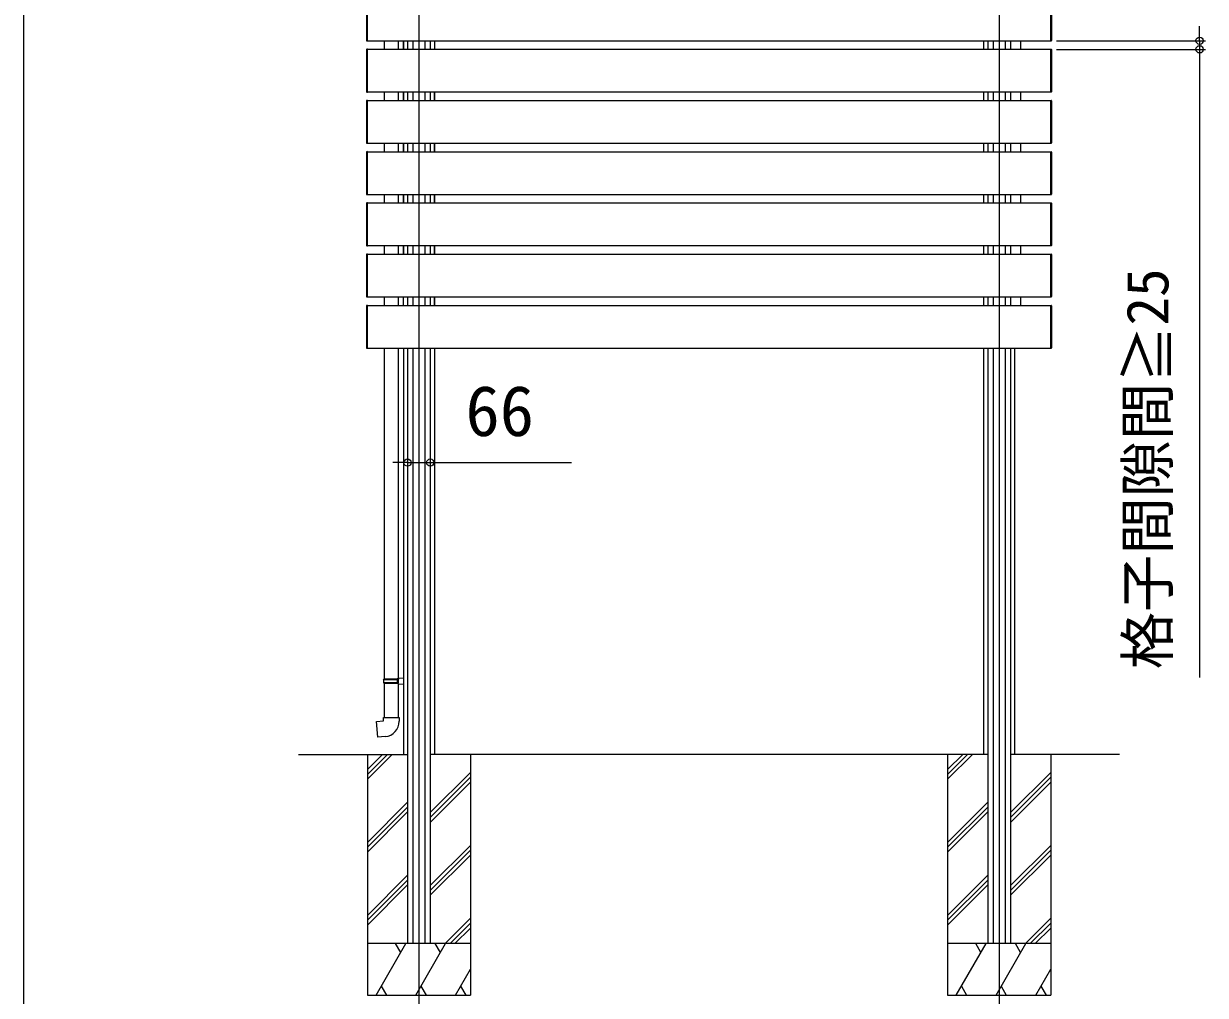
# Model space of a CAD drawing. Units: millimetres, scale not verified. Extents: x -525 to 525, y -783 to 778.
# Drawn here: x -525 to -318.7, y -164.8 to 4.8 of the extents above; entities that cross this region are included whole.
import ezdxf
from ezdxf.enums import TextEntityAlignment as Align

# ---------------------------------------------------------------- set-up
doc = ezdxf.new("R2010")
doc.units = ezdxf.units.MM
doc.header["$LTSCALE"] = 4
for name, color, linetype in [('0-4_YKK_12', 2, 'Continuous'), ('0-5_YKK_13', 4, 'Continuous'), ('0-6_YKK_A1', 4, 'Continuous'), ('0-7_YKK_D', 6, 'Continuous'), ('0-8_YKK_ZWAK', 7, 'Continuous')]:
    doc.layers.add(name, color=color, linetype=linetype)
doc.styles.add('ＭＳ ゴシック', font='')
doc.styles.get('ＭＳ ゴシック').set_extended_font_data('MS Gothic')

msp = doc.modelspace()

# ---------------------------------------------------------------- linework, layer by layer
at = {"layer": '0-4_YKK_12'}
for p, q in [((-456, 13.423), (-456, -167.842)), ((-354.72, 13.423), (-354.72, -167.424))]:
    msp.add_line(p, q, dxfattribs=at)
at = {"layer": '0-5_YKK_13'}
for p, q in [((-462.072, 1.86), (-462.072, 0.36)), ((-459.552, 0.36), (-459.552, 1.86)), ((-462.072, -7.08), (-462.072, -8.58)), ((-459.552, -8.58), (-459.552, -7.08)), ((-462.072, -16.02), (-462.072, -17.52)), ((-459.552, -17.52), (-459.552, -16.02)), ((-462.072, -24.96), (-462.072, -26.46)), ((-459.552, -26.46), (-459.552, -24.96)), ((-462.072, -33.9), (-462.072, -35.4)), ((-459.552, -35.4), (-459.552, -33.9)), ((-462.072, -42.84), (-462.072, -44.34)), ((-459.552, -44.34), (-459.552, -42.84)), ((-462.072, -51.78), (-462.072, -109.526)), ((-459.552, -109.372), (-459.552, -51.78)), ((-462.192, -109.646), (-462.132, -109.526)), ((-462.192, -109.646), (-459.552, -109.646)), ((-462.192, -109.646), (-462.192, -110.126)), ((-462.192, -110.126), (-459.552, -110.126)), ((-462.192, -110.126), (-462.132, -110.246)), ((-462.132, -109.526), (-459.552, -109.526)), ((-462.132, -110.246), (-459.552, -110.246)), ((-462.072, -110.246), (-462.072, -116.246)), ((-459.821, -109.646), (-459.846, -109.526)), ((-459.672, -109.376), (-458.712, -109.348)), ((-459.672, -109.496), (-459.672, -109.376)), ((-459.672, -109.496), (-459.552, -109.496)), ((-459.672, -110.396), (-459.672, -110.276)), ((-459.672, -110.396), (-458.712, -110.424)), ((-459.552, -109.526), (-459.552, -109.559)), ((-459.552, -116.246), (-459.552, -110.399)), ((-458.712, -109.348), (-458.712, -110.424)), ((-462.192, -116.246), (-459.432, -116.246)), ((-462.192, -116.846), (-462.192, -116.246)), ((-459.432, -116.246), (-459.432, -116.901))]:
    msp.add_line(p, q, dxfattribs=at)
for points in [[(-459.821, -109.646), (-459.821, -110.126), (-459.846, -110.246)], [(-459.672, -110.276), (-459.552, -110.276), (-459.552, -109.496)], [(-461.897, -119.591), (-463.147, -119.7), (-463.387, -116.951), (-462.192, -116.846)]]:
    msp.add_lwpolyline(points, dxfattribs=at)
msp.add_arc((-462.132, -116.901), 2.7, 275, 0, dxfattribs=at)
at = {"layer": '0-6_YKK_A1'}
for p, q in [((-465.15, 9.234), (-465.15, 1.926)), ((-465, 1.86), (-465, 9.3)), ((-465, 1.92), (-465, 9.24)), ((-345.72, 1.86), (-345.72, 9.3)), ((-345.72, 1.92), (-345.72, 9.24)), ((-345.57, 9.234), (-345.57, 1.926)), ((-465.15, 1.926), (-465.15, 1.908)), ((-465.15, 0.312), (-465.15, 0.294)), ((-465.15, 0.294), (-465.15, -7.014)), ((-465.094, 1.848), (-465, 1.842)), ((-465, 1.842), (-465, 1.92)), ((-465, 1.86), (-345.72, 1.86)), ((-465, 0.36), (-345.72, 0.36)), ((-465, -7.08), (-465, 0.36)), ((-465, -7.02), (-465, 0.3)), ((-458.712, 1.86), (-458.712, 0.36)), ((-458.712, 0.36), (-458.712, 1.86)), ((-457.98, 1.86), (-457.98, 0.36)), ((-457.05, 1.86), (-457.05, 0.36)), ((-454.95, 1.86), (-454.95, 0.36)), ((-454.02, 1.86), (-454.02, 0.36)), ((-453.288, 1.86), (-453.288, 0.36)), ((-357.432, 1.86), (-357.432, 0.36)), ((-356.7, 1.86), (-356.7, 0.36)), ((-355.77, 1.86), (-355.77, 0.36)), ((-353.67, 1.86), (-353.67, 0.36)), ((-352.74, 1.86), (-352.74, 0.36)), ((-350.94, 0.36), (-350.94, 1.86)), ((-345.72, 1.842), (-345.72, 1.92)), ((-345.626, 1.848), (-345.72, 1.842)), ((-345.72, -7.08), (-345.72, 0.36)), ((-345.72, -7.02), (-345.72, 0.3)), ((-345.57, 1.926), (-345.57, 1.908)), ((-345.57, 0.312), (-345.57, 0.294)), ((-345.57, 0.294), (-345.57, -7.014)), ((-465.15, -7.014), (-465.15, -7.032)), ((-465.094, -7.092), (-465, -7.098)), ((-465, -7.098), (-465, -7.02)), ((-465, -7.08), (-345.72, -7.08)), ((-458.712, -8.58), (-458.712, -7.08)), ((-458.712, -7.08), (-458.712, -8.58)), ((-457.98, -7.08), (-457.98, -8.58)), ((-457.05, -7.08), (-457.05, -8.58)), ((-454.95, -7.08), (-454.95, -8.58)), ((-454.02, -7.08), (-454.02, -8.58)), ((-453.288, -8.58), (-453.288, -7.08)), ((-453.288, -7.08), (-453.288, -8.58)), ((-357.432, -7.08), (-357.432, -8.58)), ((-356.7, -7.08), (-356.7, -8.58)), ((-355.77, -7.08), (-355.77, -8.58)), ((-353.67, -7.08), (-353.67, -8.58)), ((-352.74, -7.08), (-352.74, -8.58)), ((-350.94, -8.58), (-350.94, -7.08)), ((-345.72, -7.098), (-345.72, -7.02)), ((-345.626, -7.092), (-345.72, -7.098)), ((-345.57, -7.014), (-345.57, -7.032)), ((-465.15, -8.628), (-465.15, -8.646)), ((-465.15, -8.646), (-465.15, -15.954)), ((-465, -8.58), (-345.72, -8.58)), ((-465, -16.02), (-465, -8.58)), ((-465, -15.96), (-465, -8.64)), ((-345.72, -16.02), (-345.72, -8.58)), ((-345.72, -15.96), (-345.72, -8.64)), ((-345.57, -8.628), (-345.57, -8.646)), ((-345.57, -8.646), (-345.57, -15.954)), ((-465.15, -15.954), (-465.15, -15.972)), ((-465.094, -16.032), (-465, -16.038)), ((-465, -16.038), (-465, -15.96)), ((-465, -16.02), (-345.72, -16.02)), ((-458.712, -16.02), (-458.712, -17.52)), ((-458.712, -17.52), (-458.712, -16.02)), ((-457.98, -16.02), (-457.98, -17.52)), ((-457.05, -16.02), (-457.05, -17.52)), ((-454.95, -16.02), (-454.95, -17.52)), ((-454.02, -16.02), (-454.02, -17.52)), ((-453.288, -16.02), (-453.288, -17.52)), ((-453.288, -17.52), (-453.288, -16.02)), ((-453.288, -17.52), (-453.288, -16.02)), ((-453.288, -16.02), (-453.288, -17.52)), ((-357.432, -16.02), (-357.432, -17.52)), ((-356.7, -16.02), (-356.7, -17.52)), ((-355.77, -16.02), (-355.77, -17.52)), ((-353.67, -16.02), (-353.67, -17.52)), ((-352.74, -16.02), (-352.74, -17.52)), ((-350.94, -17.52), (-350.94, -16.02)), ((-345.72, -16.038), (-345.72, -15.96)), ((-345.626, -16.032), (-345.72, -16.038)), ((-345.57, -15.954), (-345.57, -15.972)), ((-465.15, -17.568), (-465.15, -17.586)), ((-465.15, -17.586), (-465.15, -24.894)), ((-465, -17.52), (-345.72, -17.52)), ((-465, -24.96), (-465, -17.52)), ((-465, -24.9), (-465, -17.58)), ((-345.72, -24.96), (-345.72, -17.52)), ((-345.72, -24.9), (-345.72, -17.58)), ((-345.57, -17.568), (-345.57, -17.586)), ((-345.57, -17.586), (-345.57, -24.894)), ((-465.15, -24.894), (-465.15, -24.912)), ((-465.15, -26.508), (-465.15, -26.526)), ((-465.15, -26.526), (-465.15, -33.834)), ((-465.094, -24.972), (-465, -24.978)), ((-465, -24.978), (-465, -24.9)), ((-465, -24.96), (-345.72, -24.96)), ((-465, -26.46), (-345.72, -26.46)), ((-465, -33.9), (-465, -26.46)), ((-465, -33.84), (-465, -26.52)), ((-458.712, -26.46), (-458.712, -24.96)), ((-458.712, -24.96), (-458.712, -26.46)), ((-457.98, -24.96), (-457.98, -26.46)), ((-457.05, -24.96), (-457.05, -26.46)), ((-454.95, -24.96), (-454.95, -26.46)), ((-454.02, -24.96), (-454.02, -26.46)), ((-453.288, -26.46), (-453.288, -24.96)), ((-453.288, -24.96), (-453.288, -26.46)), ((-357.432, -24.96), (-357.432, -26.46)), ((-356.7, -24.96), (-356.7, -26.46)), ((-355.77, -24.96), (-355.77, -26.46)), ((-353.67, -24.96), (-353.67, -26.46)), ((-352.74, -24.96), (-352.74, -26.46)), ((-350.94, -26.46), (-350.94, -24.96)), ((-345.72, -24.978), (-345.72, -24.9)), ((-345.626, -24.972), (-345.72, -24.978)), ((-345.72, -33.9), (-345.72, -26.46)), ((-345.72, -33.84), (-345.72, -26.52)), ((-345.57, -24.894), (-345.57, -24.912)), ((-345.57, -26.508), (-345.57, -26.526)), ((-345.57, -26.526), (-345.57, -33.834)), ((-465.15, -33.834), (-465.15, -33.852)), ((-465.094, -33.912), (-465, -33.918)), ((-465, -33.918), (-465, -33.84)), ((-465, -33.9), (-345.72, -33.9)), ((-458.712, -35.4), (-458.712, -33.9)), ((-458.712, -33.9), (-458.712, -35.4)), ((-457.98, -33.9), (-457.98, -35.4)), ((-457.05, -33.9), (-457.05, -35.4)), ((-454.95, -33.9), (-454.95, -35.4)), ((-454.02, -33.9), (-454.02, -35.4)), ((-453.288, -35.4), (-453.288, -33.9)), ((-453.288, -33.9), (-453.288, -35.4)), ((-357.432, -33.9), (-357.432, -35.4)), ((-356.7, -33.9), (-356.7, -35.4)), ((-355.77, -33.9), (-355.77, -35.4)), ((-353.67, -33.9), (-353.67, -35.4)), ((-352.74, -33.9), (-352.74, -35.4)), ((-350.94, -35.4), (-350.94, -33.9)), ((-345.72, -33.918), (-345.72, -33.84)), ((-345.626, -33.912), (-345.72, -33.918)), ((-345.57, -33.834), (-345.57, -33.852)), ((-465.15, -35.448), (-465.15, -35.466)), ((-465.15, -35.466), (-465.15, -42.774)), ((-465, -35.4), (-345.72, -35.4)), ((-465, -42.84), (-465, -35.4)), ((-465, -42.78), (-465, -35.46)), ((-345.72, -42.84), (-345.72, -35.4)), ((-345.72, -42.78), (-345.72, -35.46)), ((-345.57, -35.448), (-345.57, -35.466)), ((-345.57, -35.466), (-345.57, -42.774)), ((-465.15, -42.774), (-465.15, -42.792)), ((-465.094, -42.852), (-465, -42.858)), ((-465, -42.858), (-465, -42.78)), ((-465, -42.84), (-345.72, -42.84)), ((-458.712, -44.34), (-458.712, -42.84)), ((-457.98, -42.84), (-457.98, -44.34)), ((-457.05, -42.84), (-457.05, -44.34)), ((-454.95, -42.84), (-454.95, -44.34)), ((-454.02, -42.84), (-454.02, -44.34)), ((-453.288, -44.34), (-453.288, -42.84)), ((-453.288, -42.84), (-453.288, -44.34)), ((-357.432, -42.84), (-357.432, -44.34)), ((-356.7, -42.84), (-356.7, -44.34)), ((-355.77, -42.84), (-355.77, -44.34)), ((-353.67, -42.84), (-353.67, -44.34)), ((-352.74, -42.84), (-352.74, -44.34)), ((-350.94, -44.34), (-350.94, -42.84)), ((-345.72, -42.858), (-345.72, -42.78)), ((-345.626, -42.852), (-345.72, -42.858)), ((-345.57, -42.774), (-345.57, -42.792)), ((-465.15, -44.388), (-465.15, -44.406)), ((-465.15, -44.406), (-465.15, -51.714)), ((-465, -44.34), (-345.72, -44.34)), ((-465, -51.78), (-465, -44.34)), ((-465, -51.72), (-465, -44.4)), ((-345.72, -51.78), (-345.72, -44.34)), ((-345.72, -51.72), (-345.72, -44.4)), ((-345.57, -44.388), (-345.57, -44.406)), ((-345.57, -44.406), (-345.57, -51.714)), ((-465.15, -51.714), (-465.15, -51.732)), ((-465.094, -51.792), (-465, -51.798)), ((-465, -51.798), (-465, -51.72)), ((-465, -51.78), (-345.72, -51.78)), ((-458.712, -51.78), (-458.712, -122.7)), ((-457.98, -51.78), (-457.98, -155.7)), ((-457.05, -51.78), (-457.05, -155.7)), ((-454.95, -51.78), (-454.95, -155.7)), ((-454.02, -51.78), (-454.02, -155.7)), ((-453.288, -51.78), (-453.288, -122.7)), ((-357.432, -51.78), (-357.432, -122.7)), ((-356.7, -51.78), (-356.7, -155.7)), ((-355.77, -51.78), (-355.77, -155.7)), ((-353.67, -51.78), (-353.67, -155.7)), ((-352.74, -51.78), (-352.74, -155.7)), ((-352.008, -51.78), (-352.008, -122.7)), ((-345.72, -51.798), (-345.72, -51.72)), ((-345.626, -51.792), (-345.72, -51.798)), ((-345.57, -51.714), (-345.57, -51.732)), ((-477, -122.7), (-457.98, -122.7)), ((-465, -122.7), (-465, -164.7)), ((-465, -125.339), (-462.361, -122.7)), ((-465, -126.187), (-461.513, -122.7)), ((-465, -127.036), (-460.664, -122.7)), ((-356.7, -122.7), (-454.02, -122.7)), ((-447, -122.7), (-447, -164.7)), ((-363.72, -122.7), (-363.72, -164.7)), ((-363.72, -125.339), (-361.081, -122.7)), ((-363.72, -126.187), (-360.233, -122.7)), ((-363.72, -127.036), (-359.384, -122.7)), ((-333.72, -122.7), (-352.74, -122.7)), ((-345.72, -122.7), (-345.72, -164.7)), ((-454.02, -132.861), (-447, -125.841)), ((-454.02, -133.709), (-447, -126.689)), ((-454.02, -134.558), (-447, -127.538)), ((-352.74, -132.861), (-345.72, -125.841)), ((-352.74, -133.709), (-345.72, -126.689)), ((-352.74, -134.558), (-345.72, -127.538)), ((-465, -138.067), (-457.98, -131.047)), ((-465, -138.915), (-457.98, -131.895)), ((-363.72, -138.067), (-356.7, -131.047)), ((-363.72, -138.915), (-356.7, -131.895)), ((-465, -139.764), (-457.98, -132.744)), ((-363.72, -139.764), (-356.7, -132.744)), ((-454.02, -145.589), (-447, -138.569)), ((-454.02, -146.437), (-447, -139.417)), ((-454.02, -147.286), (-447, -140.266)), ((-352.74, -145.589), (-345.72, -138.569)), ((-352.74, -146.437), (-345.72, -139.417)), ((-352.74, -147.286), (-345.72, -140.266)), ((-465, -150.795), (-457.98, -143.775)), ((-363.72, -150.795), (-356.7, -143.775)), ((-465, -151.643), (-457.98, -144.623)), ((-465, -152.492), (-457.98, -145.472)), ((-363.72, -151.643), (-356.7, -144.623)), ((-363.72, -152.492), (-356.7, -145.472)), ((-451.404, -155.7), (-447, -151.297)), ((-450.555, -155.7), (-447, -152.145)), ((-350.124, -155.7), (-345.72, -151.297)), ((-349.275, -155.7), (-345.72, -152.145)), ((-449.706, -155.7), (-447, -152.994)), ((-348.426, -155.7), (-345.72, -152.994)), ((-447, -155.7), (-465, -155.7)), ((-463.471, -164.7), (-458.275, -155.7)), ((-459.175, -157.259), (-460.075, -155.7)), ((-456.543, -164.7), (-451.346, -155.7)), ((-452.246, -157.259), (-453.147, -155.7)), ((-345.72, -155.7), (-363.72, -155.7)), ((-362.191, -164.7), (-356.995, -155.7)), ((-357.895, -157.259), (-358.795, -155.7)), ((-355.263, -164.7), (-350.066, -155.7)), ((-350.966, -157.259), (-351.867, -155.7)), ((-449.614, -164.7), (-447, -160.172)), ((-348.334, -164.7), (-345.72, -160.172)), ((-465, -164.7), (-447, -164.7)), ((-462.571, -163.141), (-461.671, -164.7)), ((-455.643, -163.141), (-454.743, -164.7)), ((-448.714, -163.141), (-447.815, -164.7)), ((-363.72, -164.7), (-345.72, -164.7)), ((-361.291, -163.141), (-360.391, -164.7)), ((-354.363, -163.141), (-353.463, -164.7)), ((-347.434, -163.141), (-346.535, -164.7))]:
    msp.add_line(p, q, dxfattribs=at)
for points in [[(-465, 0.3), (-465, 0.378), (-465.094, 0.372)], [(-345.72, 0.3), (-345.72, 0.378), (-345.626, 0.372)], [(-465, -8.64), (-465, -8.562), (-465.094, -8.568)], [(-345.72, -8.64), (-345.72, -8.562), (-345.626, -8.568)], [(-465, -17.58), (-465, -17.502), (-465.094, -17.508)], [(-345.72, -17.58), (-345.72, -17.502), (-345.626, -17.508)], [(-465, -26.52), (-465, -26.442), (-465.094, -26.448)], [(-345.72, -26.52), (-345.72, -26.442), (-345.626, -26.448)], [(-465, -35.46), (-465, -35.382), (-465.094, -35.388)], [(-345.72, -35.46), (-345.72, -35.382), (-345.626, -35.388)], [(-465, -44.4), (-465, -44.322), (-465.094, -44.328)], [(-345.72, -44.4), (-345.72, -44.322), (-345.626, -44.328)]]:
    msp.add_lwpolyline(points, dxfattribs=at)
for centre, start, end in [((-465.09, 1.908), 180, 266.5), ((-465.09, 0.312), 93.5, 180), ((-345.63, 1.908), 273.5, 0), ((-345.63, 0.312), 0, 86.5), ((-465.09, -7.032), 180, 266.5), ((-345.63, -7.032), 273.5, 0), ((-465.09, -8.628), 93.5, 180), ((-345.63, -8.628), 0, 86.5), ((-465.09, -15.972), 180, 266.5), ((-345.63, -15.972), 273.5, 0), ((-465.09, -17.568), 93.5, 180), ((-345.63, -17.568), 0, 86.5), ((-465.09, -24.912), 180, 266.5), ((-465.09, -26.508), 93.5, 180), ((-345.63, -24.912), 273.5, 0), ((-345.63, -26.508), 0, 86.5), ((-465.09, -33.852), 180, 266.5), ((-345.63, -33.852), 273.5, 0), ((-465.09, -35.448), 93.5, 180), ((-345.63, -35.448), 0, 86.5), ((-465.09, -42.792), 180, 266.5), ((-345.63, -42.792), 273.5, 0), ((-465.09, -44.388), 93.5, 180), ((-345.63, -44.388), 0, 86.5), ((-465.09, -51.732), 180, 266.5), ((-345.63, -51.732), 273.5, 0)]:
    msp.add_arc(centre, 0.06, start, end, dxfattribs=at)
at = {"layer": '0-7_YKK_D'}
for p, q in [((-319.72, 1.855), (-319.72, 4.405)), ((-344.725, 1.855), (-318.72, 1.855)), ((-344.725, 0.356), (-318.72, 0.356)), ((-319.72, 1.855), (-319.72, 0.356)), ((-319.72, 0.356), (-319.72, -109.256)), ((-457.98, -63.236), (-457.98, -72.768)), ((-454.02, -63.236), (-454.02, -72.768)), ((-457.98, -71.768), (-460.53, -71.768)), ((-457.98, -71.768), (-454.02, -71.768)), ((-454.02, -71.768), (-429.375, -71.768))]:
    msp.add_line(p, q, dxfattribs=at)
for centre in [(-319.72, 1.855), (-319.72, 0.356), (-457.98, -71.768), (-454.02, -71.768)]:
    msp.add_circle(centre, 0.637, dxfattribs=at)
at = {"layer": '0-8_YKK_ZWAK'}
msp.add_line((-525, 747.3), (-525, -782.7), dxfattribs=at)

# ---------------------------------------------------------------- texts
at = {"layer": '0-7_YKK_D', "style": 'ＭＳ ゴシック'}
msp.add_text('格子間隙間≧25', height=7.331, rotation=90, dxfattribs=at).set_placement((-322.97, -107.824), align=Align.BOTTOM_LEFT)
msp.add_text('66', height=8.798, dxfattribs=at).set_placement((-447.875, -69.768), align=Align.BOTTOM_LEFT)

doc.saveas('drawing.dxf')
